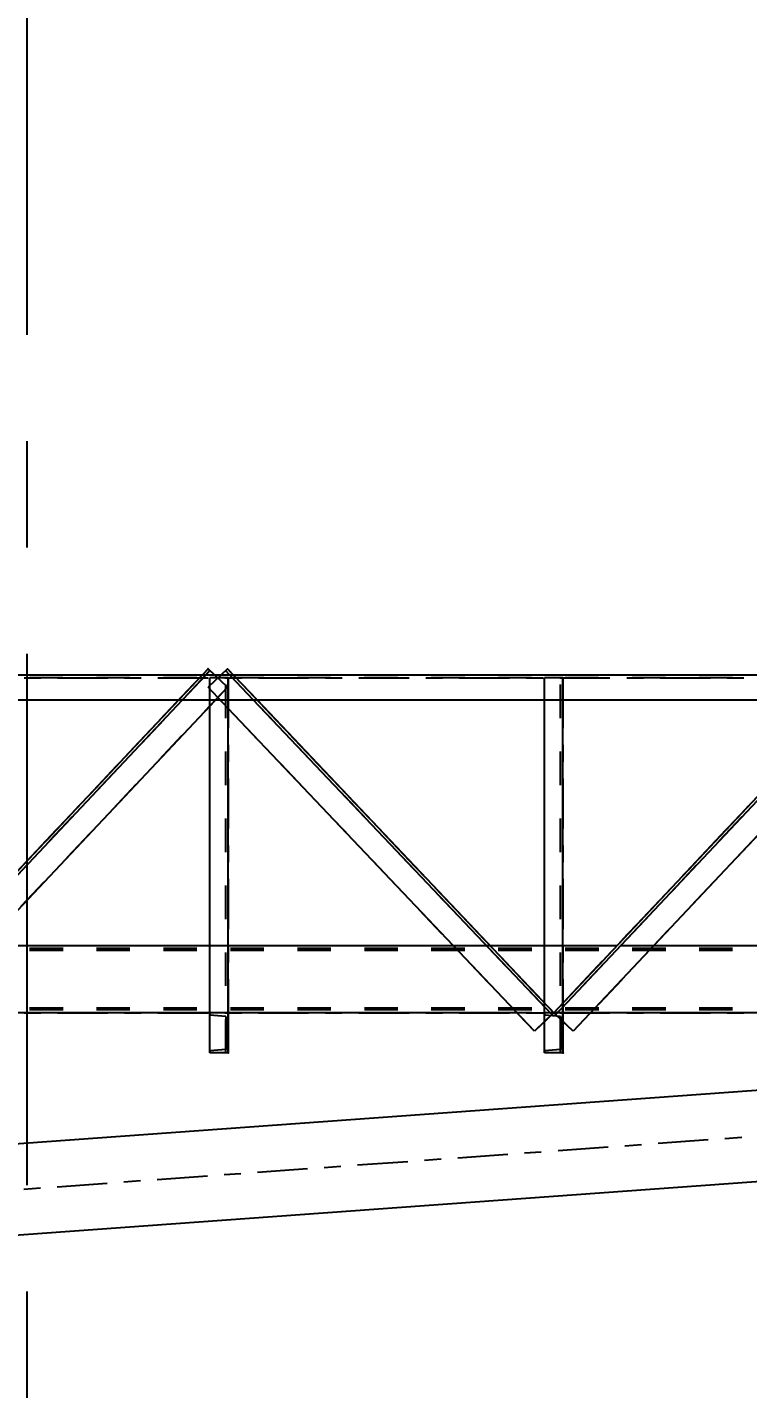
# Model space of a CAD drawing. Header units: millimetres. Extents: x 2368 to 8313, y 7493 to 11698.
# Drawn here: x 4724.6 to 4767.6, y 11250.8 to 11332.3 of the extents above; entities that cross this region are included whole.
import ezdxf

# ---------------------------------------------------------------- set-up
doc = ezdxf.new("R2010")
doc.units = ezdxf.units.MM
for name, pattern in [('CENTER', [50.8, 31.75, -6.35, 6.35, -6.35]), ('XKITLINE00', [0]), ('XKITLINE02', [4, 2, -2]), ('XKITLINE03', [6, 3, -1, 1, -1])]:
    doc.linetypes.add(name, pattern=pattern)
doc.styles.add('ROMANS', font='romans.shx')
doc.dimstyles.new('MD300', dxfattribs={"dimtxt": 2.5, "dimasz": 2.5, "dimexe": 1, "dimexo": 1, "dimgap": 0.5, "dimtad": 1, "dimdec": 1, "dimlfac": 50, "dimrnd": 0.5, "dimdsep": 46, "dimtxsty": 'ROMANS', "dimcen": 1, "dimclrd": 146, "dimclre": 146, "dimclrt": 30, "dimadec": 1, "dimazin": 2, "dimtfac": 1, "dimtdec": 1, "dimtmove": 0, "dimatfit": 1, "dimfxl": 1, "dimtolj": 1, "dimtzin": 0, "dimlwd": -1, "dimlwe": -1, "dimarcsym": 0})

# ---------------------------------------------------------------- blocks, each defined once
blk = doc.blocks.new('*D36')
at = {"color": 146, "transparency": 16777216}
for p, q in [((3888.588, 11276.272), (3888.588, 10979.265)), ((5216.588, 11054.98), (5216.588, 10979.265)), ((3891.088, 10980.265), (5214.088, 10980.265))]:
    blk.add_line(p, q, dxfattribs=at)
for points in [[(3891.088, 10980.681), (3891.088, 10979.848), (3888.588, 10980.265)], [(5214.088, 10980.681), (5214.088, 10979.848), (5216.588, 10980.265)]]:
    blk.add_solid(points, dxfattribs=at)
at = {"layer": 'Defpoints', "color": 0, "transparency": 16777216}
for p in [(3888.588, 11277.272), (5216.588, 11055.98), (5216.588, 10980.265)]:
    blk.add_point(p, dxfattribs=at)
at = {"color": 30, "transparency": 16777216, "insert": (4552.588, 10982.015), "char_height": 2.5, "attachment_point": 5, "style": 'ROMANS'}
blk.add_mtext('\\A1;66400', dxfattribs=at)
blk = doc.blocks.new('*D38')
at = {"color": 146, "transparency": 16777216}
for p, q in [((3888.584, 11276.27), (3888.584, 10968.162)), ((6544.588, 11276.271), (6544.588, 10968.162)), ((6542.088, 10969.162), (3891.084, 10969.162))]:
    blk.add_line(p, q, dxfattribs=at)
for points in [[(3891.084, 10969.579), (3891.084, 10968.745), (3888.584, 10969.162)], [(6542.088, 10969.579), (6542.088, 10968.745), (6544.588, 10969.162)]]:
    blk.add_solid(points, dxfattribs=at)
at = {"layer": 'Defpoints', "color": 0, "transparency": 16777216}
for p in [(3888.584, 11277.27), (6544.588, 11277.271), (3888.584, 10969.162)]:
    blk.add_point(p, dxfattribs=at)
at = {"color": 30, "transparency": 16777216, "insert": (5216.586, 10970.912), "char_height": 2.5, "attachment_point": 5, "style": 'ROMANS'}
blk.add_mtext('\\A1;132800', dxfattribs=at)

msp = doc.modelspace()

# ---------------------------------------------------------------- linework, layer by layer
at = {"color": 6, "linetype": 'CENTER'}
msp.add_line((4724.5882, 10907.5139), (4724.5882, 11495.735), dxfattribs=at)
at = {"color": 3, "linetype": 'XKITLINE02'}
for p, q in [((4735.3854, 11293.9644), (4716.0381, 11273.4162)), ((4736.5503, 11292.8676), (4735.3854, 11293.9644)), ((4735.5019, 11293.8547), (4735.3854, 11293.9644)), ((4736.5481, 11293.9667), (4735.3872, 11292.8657)), ((4756.0381, 11273.4162), (4736.5481, 11293.9667)), ((4775.3854, 11293.9644), (4756.0381, 11273.4162)), ((4970.7162, 11293.5862), (4636.3956, 11293.5862)), ((4970.7162, 11293.4162), (4636.3956, 11293.4162)), ((4970.7162, 11293.4162), (4636.3956, 11293.4162)), ((4735.5019, 11293.8547), (4716.1546, 11273.3065)), ((4735.0294, 11293.5862), (4733.617, 11292.0862)), ((4735.2491, 11293.5862), (4733.8368, 11292.0862)), ((4736.1469, 11293.5862), (4735.3872, 11292.8657)), ((4736.5881, 11293.4162), (4735.4881, 11293.4162)), ((4735.4881, 11292.0862), (4735.4881, 11293.4162)), ((4735.4881, 11271.0162), (4735.4881, 11293.4162)), ((4736.5881, 11293.4162), (4735.4881, 11293.4162)), ((4736.5503, 11292.8676), (4735.7871, 11293.5862)), ((4755.922, 11273.3061), (4736.432, 11293.8566)), ((4736.4481, 11271.0162), (4736.4481, 11293.4162)), ((4736.4481, 11271.0162), (4736.4481, 11293.4162)), ((4736.5881, 11292.0862), (4736.5881, 11293.4162)), ((4736.5881, 11271.0162), (4736.5881, 11293.4162)), ((4738.1111, 11292.0862), (4736.6885, 11293.5862)), ((4738.3316, 11292.0862), (4736.909, 11293.5862)), ((4755.4881, 11271.0162), (4755.4881, 11293.4162)), ((4756.5881, 11293.4162), (4755.4881, 11293.4162)), ((4756.5881, 11293.4162), (4755.4881, 11293.4162)), ((4755.4881, 11292.0862), (4755.4881, 11293.4162)), ((4775.5019, 11293.8547), (4756.1546, 11273.3065)), ((4756.4481, 11271.0162), (4756.4481, 11293.4162)), ((4756.4481, 11271.0162), (4756.4481, 11293.4162)), ((4756.5881, 11271.0162), (4756.5881, 11293.4162)), ((4756.5881, 11292.0862), (4756.5881, 11293.4162)), ((4736.5503, 11292.8676), (4717.203, 11272.3194)), ((4754.8771, 11272.3152), (4735.3872, 11292.8657)), ((4736.5881, 11291.5995), (4735.3872, 11292.8657)), ((4736.5503, 11292.8676), (4735.4881, 11291.7394)), ((4776.5503, 11292.8676), (4757.203, 11272.3194)), ((4970.7162, 11292.0862), (4636.3956, 11292.0862)), ((4970.7229, 11277.4162), (4636.3956, 11277.4162)), ((4970.7228, 11277.4162), (4636.3956, 11277.4162)), ((4970.7229, 11277.2462), (4636.3956, 11277.2462)), ((4970.7228, 11277.2462), (4636.3956, 11277.2462)), ((4970.7229, 11277.1398), (4636.3956, 11277.1398)), ((4970.7228, 11277.1398), (4636.3956, 11277.1398)), ((4736.5881, 11277.4162), (4735.4881, 11277.4162)), ((4752.2445, 11277.4162), (4750.0394, 11277.4162)), ((4756.5881, 11277.4162), (4755.4881, 11277.4162)), ((4762.0019, 11277.4162), (4759.8043, 11277.4162)), ((4970.7229, 11273.6926), (4636.3956, 11273.6926)), ((4970.7228, 11273.6926), (4636.3956, 11273.6926)), ((4970.7229, 11273.5862), (4636.3956, 11273.5862)), ((4970.7228, 11273.5862), (4636.3956, 11273.5862)), ((4755.4881, 11273.7636), (4755.4881, 11273.9961)), ((4756.5881, 11273.7669), (4756.5881, 11274.0003)), ((4970.7229, 11273.4162), (4636.3956, 11273.4162)), ((4970.7228, 11273.4162), (4636.3956, 11273.4162)), ((4736.5881, 11273.4162), (4735.4881, 11273.4162)), ((4735.4881, 11273.4162), (4735.4881, 11273.2802)), ((4736.5881, 11273.4162), (4735.4881, 11273.4162)), ((4735.4881, 11273.4162), (4735.4881, 11273.2802)), ((4736.4481, 11273.2034), (4735.4881, 11273.2802)), ((4736.4481, 11273.2034), (4736.4481, 11271.229)), ((4736.4481, 11273.2034), (4736.4481, 11271.229)), ((4736.5881, 11273.4162), (4736.5881, 11271.0162)), ((4736.5881, 11273.4162), (4736.5881, 11271.0162)), ((4758.2357, 11273.4162), (4753.833, 11273.4162)), ((4756.0381, 11273.4162), (4754.8771, 11272.3152)), ((4755.4881, 11273.4162), (4755.4881, 11273.2802)), ((4756.5881, 11273.4162), (4755.4881, 11273.4162)), ((4755.4881, 11273.4162), (4755.4881, 11273.2802)), ((4755.922, 11273.3061), (4755.4881, 11272.8946)), ((4756.4481, 11273.2034), (4755.4881, 11273.2802)), ((4757.203, 11272.3194), (4756.0381, 11273.4162)), ((4756.5881, 11272.8983), (4756.0381, 11273.4162)), ((4756.4481, 11273.2034), (4756.4481, 11271.229)), ((4756.4481, 11273.2034), (4756.4481, 11271.229)), ((4756.5881, 11273.4162), (4756.5881, 11271.0162)), ((4756.5881, 11273.4162), (4756.5881, 11271.0162)), ((4736.4481, 11271.229), (4735.4881, 11271.1522)), ((4735.4881, 11271.1522), (4735.4881, 11271.0162)), ((4735.4881, 11271.1522), (4735.4881, 11271.0162)), ((4756.4481, 11271.229), (4755.4881, 11271.1522)), ((4755.4881, 11271.1522), (4755.4881, 11271.0162)), ((4755.4881, 11271.1522), (4755.4881, 11271.0162)), ((4736.5881, 11271.0162), (4735.4881, 11271.0162)), ((4736.5881, 11271.0162), (4735.4881, 11271.0162)), ((4756.5881, 11271.0162), (4755.4881, 11271.0162)), ((4756.5881, 11271.0162), (4755.4881, 11271.0162))]:
    msp.add_line(p, q, dxfattribs=at)
at = {"color": 1, "linetype": 'XKITLINE03'}
for p, q in [((4735.3854, 11293.9644), (4716.0381, 11273.4162)), ((4716.0381, 11273.4162), (4735.3854, 11293.9644)), ((4756.0381, 11273.4162), (4736.5481, 11293.9667)), ((4736.5481, 11293.9667), (4756.0381, 11273.4162)), ((4775.3854, 11293.9644), (4756.0381, 11273.4162)), ((4756.0381, 11273.4162), (4775.3854, 11293.9644)), ((4636.3956, 11293.4162), (4970.7162, 11293.4162)), ((4636.3956, 11293.4162), (4970.7162, 11293.4162)), ((4736.5881, 11293.4162), (4736.5881, 11271.0162)), ((4736.5881, 11271.0162), (4736.5881, 11293.4162)), ((4756.5881, 11271.0162), (4756.5881, 11293.4162)), ((4756.5881, 11293.4162), (4756.5881, 11271.0162)), ((4636.3956, 11273.4162), (4970.7229, 11273.4162)), ((4970.7228, 11273.4162), (4636.3956, 11273.4162)), ((4736.5881, 11273.4162), (4736.5881, 11273.4162)), ((4756.5881, 11273.4162), (4756.5881, 11273.4162))]:
    msp.add_line(p, q, dxfattribs=at)
at = {"color": 7, "linetype": 'XKITLINE00'}
for p, q in [((4735.3854, 11293.9644), (4735.0294, 11293.5862)), ((4735.5019, 11293.8547), (4735.3854, 11293.9644)), ((4736.5481, 11293.9667), (4736.1469, 11293.5862)), ((4736.909, 11293.5862), (4736.5481, 11293.9667)), ((4792.3722, 11293.5862), (4661.1201, 11293.5862)), ((4735.5019, 11293.8547), (4735.2491, 11293.5862)), ((4735.7871, 11293.5862), (4735.5019, 11293.8547)), ((4736.6885, 11293.5862), (4736.4321, 11293.8566)), ((4793.0518, 11292.0862), (4660.4822, 11292.0862)), ((4733.617, 11292.0862), (4716.0381, 11273.4162)), ((4733.8368, 11292.0862), (4716.1546, 11273.3065)), ((4735.4881, 11291.7394), (4717.203, 11272.3194)), ((4735.4881, 11271.0162), (4735.4881, 11292.0862)), ((4736.5881, 11271.0162), (4736.5881, 11292.0862)), ((4754.8772, 11272.3152), (4736.5881, 11291.5995)), ((4755.922, 11273.3061), (4738.1111, 11292.0862)), ((4756.0381, 11273.4162), (4738.3316, 11292.0862)), ((4755.4881, 11273.9961), (4755.4881, 11292.0862)), ((4773.617, 11292.0862), (4756.0381, 11273.4162)), ((4773.8368, 11292.0862), (4756.1546, 11273.3065)), ((4756.5881, 11274.0003), (4756.5881, 11292.0862)), ((4775.4881, 11291.7394), (4757.203, 11272.3194)), ((4735.4881, 11277.4162), (4722.0019, 11277.4162)), ((4750.0394, 11277.4162), (4736.5881, 11277.4162)), ((4755.4881, 11277.4162), (4752.2445, 11277.4162)), ((4759.8043, 11277.4162), (4756.5881, 11277.4162)), ((4775.4881, 11277.4162), (4762.0019, 11277.4162)), ((4755.4881, 11271.0162), (4755.4881, 11273.7636)), ((4756.5881, 11271.0162), (4756.5881, 11273.7669)), ((4735.4881, 11273.4162), (4718.2357, 11273.4162)), ((4753.833, 11273.4162), (4736.5881, 11273.4162)), ((4755.4881, 11272.8946), (4754.8772, 11272.3152)), ((4756.0381, 11273.4162), (4755.922, 11273.3061)), ((4756.1546, 11273.3065), (4756.0381, 11273.4162)), ((4757.203, 11272.3194), (4756.5881, 11272.8983)), ((4775.4881, 11273.4162), (4758.2357, 11273.4162)), ((4736.5881, 11271.0162), (4735.4881, 11271.0162)), ((4756.5881, 11271.0162), (4755.4881, 11271.0162))]:
    msp.add_line(p, q, dxfattribs=at)
at = {"color": 8, "linetype": 'XKITLINE00'}
for p, q in [((4793.3402, 11270.5904), (4654.9948, 11260.5991)), ((4793.7318, 11265.1684), (4655.3864, 11255.1771))]:
    msp.add_line(p, q, dxfattribs=at)
at = {"color": 8, "linetype": 'XKITLINE03'}
for p, q in [((4642.5881, 11256.9779), (4806.5881, 11268.8221)), ((4642.5882, 11256.9779), (4806.5882, 11268.8221))]:
    msp.add_line(p, q, dxfattribs=at)
at = {"color": 1, "linetype": 'XKITLINE00'}
for centre in [(4735.3854, 11293.9644), (4735.3854, 11293.9644), (4736.5481, 11293.9667), (4736.5481, 11293.9667), (4736.5881, 11293.4162), (4736.5881, 11293.4162), (4756.5881, 11293.4162), (4756.5881, 11293.4162), (4736.5881, 11273.4162), (4756.0381, 11273.4162), (4756.0381, 11273.4162), (4756.0381, 11273.4162), (4756.0381, 11273.4162), (4756.5881, 11273.4162), (4736.5881, 11271.0162), (4736.5881, 11271.0162), (4756.5881, 11271.0162), (4756.5881, 11271.0162)]:
    msp.add_circle(centre, 0.004, dxfattribs=at)

# ---------------------------------------------------------------- dimensions: what is measured, and where the dimension line sits
for base, p1, p2, picture, middle in [((3888.5836, 10969.1621), (6544.5882, 11277.2708), (3888.5836, 11277.2703), '*D38', (5216.5859, 10970.9121)), ((5216.5882, 10980.2647), (3888.5882, 11277.2717), (5216.5882, 11055.9804), '*D36', (4552.5882, 10982.0147))]:
    dim = msp.add_linear_dim(base=base, p1=p1, p2=p2, dimstyle='MD300')
    dim.commit()
    dim.dimension.update_dxf_attribs({"geometry": picture, "text_midpoint": middle})

doc.saveas('drawing.dxf')
